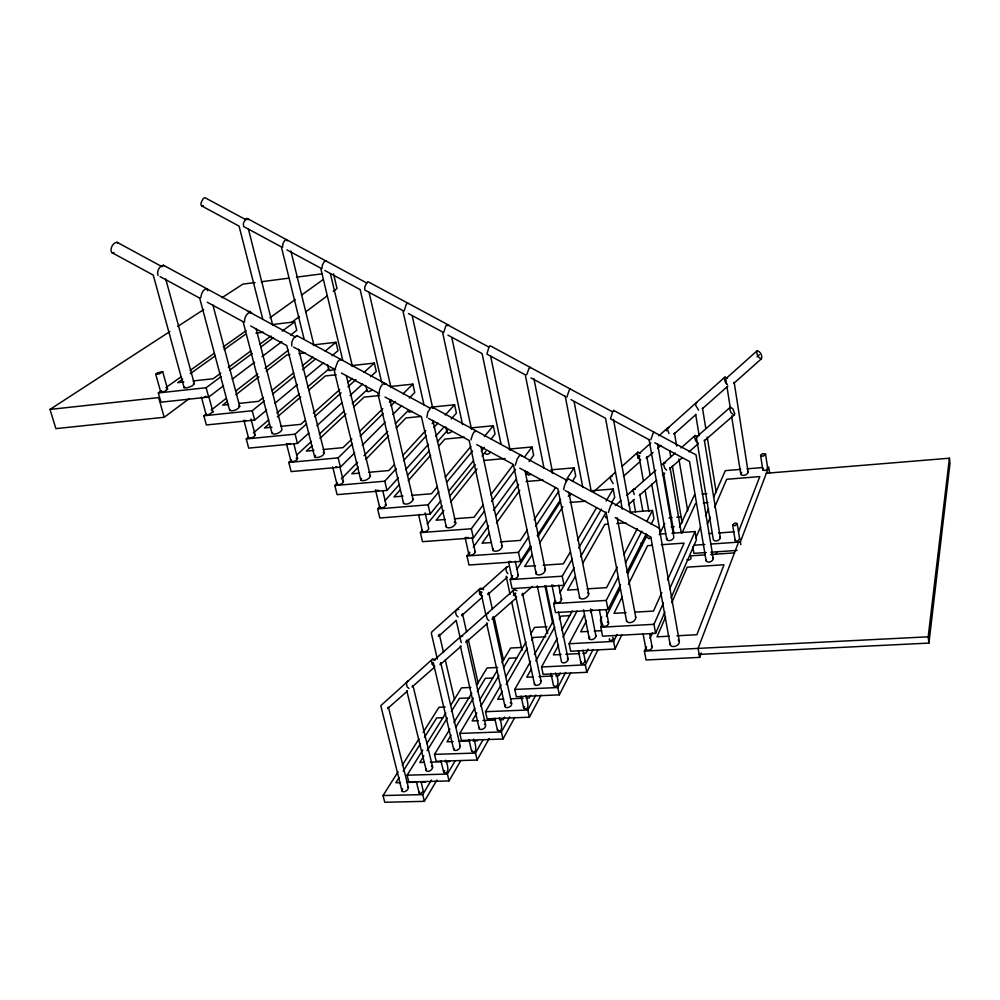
<?xml version="1.0" encoding="UTF-8"?>
<svg xmlns="http://www.w3.org/2000/svg" width="1000" height="1000" viewBox="0 0 1000 1000"><rect width="100%" height="100%" fill="white"/><g stroke="black" fill="none" stroke-linecap="round" stroke-linejoin="round"><path stroke-width="1.5" d="M212.875 304.9L239.725 406.413C238.212 409.538 232.963 411.625 229.688 410.5L199.662 298.062M413.125 686.225L432.65 767.125C432.562 769.812 428.762 772.463 426.362 770.913L406.788 690.775M426.15 770.425L426.388 769.15M558.725 585.175L561.613 599.4C561.475 601.925 556.962 604.163 555.363 601.888L551.875 584.8M555.6 672.925C557.663 675.4 560.475 689.15 553.575 685.9L550.95 673.35M229.688 410.5L230.05 409.487M555.363 601.888L555.6 600.825M388.6 707.875L408.375 787.5C408.237 790.163 404.475 792.9 402.075 791.312L380.775 705.675L432.2 659.362M547.638 633.475L547.263 631.35M704.35 440.175L720.325 537.625C720.138 540.5 714.887 542.413 713.35 539.75L696.488 437.938M401.887 790.812L402.6 788.825M525.087 471.012L545.375 570.013C544.875 573.663 539.4 576.213 536.275 574.263L513.375 464.487L476.712 444.588M612.575 503.45C611.087 503 609.163 510.138 608.362 512.5M649.188 439.75L610.475 418.862L612.625 412A8.15 0.875 -71.1 0 1 613.638 410.412L696.012 454.85L713.263 558.6C713.1 561.575 707.65 563.638 706.112 560.8L689.55 461.538L654.75 442.762M525.737 695.825C526.838 697.925 530.975 712 523.713 708.312L521.075 696.125M536 573.65L536.4 572.112M706.112 560.8L706.413 559.575M208.6 395.887L212.963 411.975L208.188 414.888L206.175 414.712L201.388 397.125M523.713 708.312L524.637 706.625M566.875 397.137L569.05 390.575A8.125 1.113 -71.2 0 1 570.175 389.05L570.45 389.412M206.175 414.712L206.45 414.038M200.888 297.312C201.2 293.95 202.913 289.237 206.663 288.688L207.7 290.738M527.425 474.3L528.763 475.15L531.112 474.3M515.262 561.213L518.288 575.5C517.975 577.913 513.575 580.125 511.975 577.938L508.625 562.212M499.4 717.862C500.675 719.887 504.525 733.913 497.438 730.188L494.75 718.188M497.438 730.188L497.65 729.338M511.975 577.938L512.275 576.912M657.537 443.8L673.838 537.212C673.375 540 669 541.725 666.825 539.9L649.062 439.613M165.712 278.938L194.325 383.713L192.2 385.9L187.075 387.9L184.112 387.7L153.262 275.113L111.587 252.438C109.725 248.713 112.812 242.525 117.075 242.288L162.225 266.788M481 446.9L502.275 546.487C501.488 550.013 496.175 552.5 493.038 550.65L469.137 440.475L428.512 418.413M473.55 739.125C474.988 741.075 478.575 755.05 471.637 751.287L468.913 739.488M515.35 465.188L517.225 458.963L519.938 454.862L566.425 480.075M666.637 539.388L667.013 538.2M471.637 751.287L471.887 750.425M699.15 654.388L928.938 643.088L950 463.4L949.425 458.212L766.263 473.25M928.938 643.088L928.188 636.812L949.425 458.212M492.8 550.062L493.288 548.575M613.775 411.312L613.8 410.438M184.112 387.7L184.562 386.737M335.312 368.263L337.762 361.65L339.975 359.363L341.188 360.213M445.538 760.238C447.287 762.938 450.562 774.562 443.762 772.588L440.9 760.625M530.788 546.163L530.725 548.062M443.675 772.237L444.712 770.487M472.062 537.625L475.213 551.962C474.725 554.275 470.438 556.475 468.837 554.362L465.337 538.575M485.562 453.525C485.825 455.85 492.05 452.8 489.462 451.65M468.837 554.362L469.675 552.825M167.6 389.263L164.412 391.525L160.7 391.938L155.738 374.288L157.262 372.85L162.688 371.65L167.6 389.263L166.4 389M767.75 468.55L765.337 470.525L762.862 470.05L760.588 455.45L762.375 453.713L765.5 453.963L767.75 468.55L767.375 467.938M526.725 374.725L528.862 368.762A8.113 1.325 -71.3 0 1 530.075 367.287L530.413 367.688M762.75 469.712L763.438 468.562M765.6 454.288L763.175 456.238L760.588 455.45M160.7 391.938L161.525 390.875M162.688 371.65L159.475 373.862L155.738 374.288M432.837 420.312L455.775 523.225C454.712 526.6 449.575 529.038 446.4 527.3L421.45 416.812L385.025 397.038M739.725 539.275L737.438 541.225L735.212 540.7L732.638 524.888L734.938 522.962L737.163 523.462L739.725 539.275L739.4 538.638M590.612 608.913L595.962 636.138C595.513 638.75 591.287 640.925 589.288 638.8L589.65 637M726.325 378.288L757.138 350.75C760.225 351.1 762.725 355.975 761.45 358.762L733.7 383.438L734.2 382.4L748.162 472.262C747.425 475.012 742.938 476.45 740.825 474.513L731.562 415.962M735.125 540.35L735.425 539.575M446.213 526.737L446.35 526.062M737.25 523.8L734.963 525.737L732.638 524.888M470.962 439.975C471.538 437.587 473.638 429.862 476.012 431.425M740.688 474L741.75 472.275M425.15 512.875L428.775 528.7C428.113 530.875 423.925 533.075 422.337 531.05L418.688 515.212M451.512 430.65C452.938 432.362 446.425 434.538 447.375 432.062M492.762 617.863L492.188 619.2L515.45 598.725M670.337 643.337C669.475 649.312 680.438 645.975 679.312 641.188L659.262 528.188L567.975 478.663L564.9 484.338L563.562 489.625M534.637 683.35L534.538 684.55C536.512 686.925 541.375 684.175 541.087 681.312L522.5 593.325L522.075 595.425L532.337 586.4M650.825 439.75L652.95 433.75A8.15 0.663 -70.9 0 1 653.875 432.113L654.013 432.4M389.95 399.375L413.137 499.625C411.8 502.863 406.825 505.238 403.625 503.612L377.7 392.75L341.388 373.038M403.475 503.062L403.65 502.413M412.812 685.525L412.137 686.912L433.762 667.85M382.75 490.65L386.175 505.075L383.688 507.438L380.562 508.15L379.762 507.75L375.525 490.05M479.338 727.362L479.425 729.062C481.825 730.55 485.75 728.075 485.7 725.312L466.425 640.2M388.25 707.175L387.55 708.575L407.45 691.05M379.675 507.388L380.163 506.463M647.65 537.337L648.55 538.675L651.388 537.788M453.938 748.325L453.975 750.062C456.375 751.575 460.238 749.013 460.25 746.287L440.688 662.55L440.112 664.712L461.087 646.237M602.575 624.375C601.8 628.312 609.087 626 608.587 622.95L606.125 610.188M369.862 475.438L370.425 476.312C368.85 479.4 364.025 481.75 360.788 480.213L333.85 368.888L293.65 347.113M646.275 646.85L644.4 651.1L646.05 659.987L699.675 657.387L701.312 653M740.8 544.7L740.362 541.987L768.713 467.038L769.613 473M738.075 543.387L698.112 648.4L699.675 657.387M605.375 516.337L605.737 517.525L607.312 517.55M738.612 531.525L759.812 476.575L726.7 479.288L714.587 507.388M371.95 389.425C372.088 391.075 366.525 392.812 367.512 390.65M715.913 554.412L717.075 551.55M711.237 554.888L712.425 551.987M707.312 524.237L710.35 517.212M665.625 616.938L657 636.838L669.262 636.188M671.787 602.712L687.188 567.175L724.013 564.763L696.862 634.725L676.938 635.788M462.413 614.45L461.55 615.725L481.65 597.775M602.15 624.5L600.763 627.25L602.513 636.175L655.612 633.337L664.887 612.062M671.087 597.888L696.462 539.763L695.075 531.55L671.938 533.225M695.638 538.275L700.588 527M705.525 515.737L708.612 508.688M713.562 497.413L725.3 470.65L740.8 469.35M650.025 638.35L652.513 632.675M655.612 633.337L653.962 624.312L663.45 602.9M669.775 588.638L695.075 531.55M661.775 592.675L653.475 611.075L635.25 612.125M667.513 579.925L684.112 543.112L661.287 544.712M682.05 532.925L695.55 503.537M419.363 791.85L419.375 793.363L420.662 793.5L423.263 791.3L421.163 781.963M679.438 527.163L694.6 494.663M584.362 615.05L569.125 643.75L570.65 651.25L615.087 648.988L621.775 634.913M615.087 648.988L613.625 641.413L616.987 634.425M659.312 534.663L664.75 523.55M557.3 638.288L541.575 666.975L543.125 674.35L586.838 672.3L597.775 650.188M622.225 596.788L613.987 613.362L626.138 612.65M628.4 584.35L647.6 545.675L652.163 545.363M586.838 672.3L585.35 664.862L593.038 649.5M606.325 616.237L620.2 588.7M627.825 573.562L647.262 535.013M588.013 649.112L585.925 653.238L582.825 653.388M555.175 600.938L553.638 603.6L555.475 612.562L607.987 609.487L620.513 584.725M626.788 572.337L646.275 533.825M651.15 524.2L653.938 518.7L652.463 510.462L629.562 512.212M601.825 617.112L600.413 619.9L601.6 626M607.987 609.487L606.237 600.425L618.337 576.9M625.438 563.062L641.8 531.225M646.775 521.538L652.463 510.462M530.65 661.275L514.763 689.438L516.35 696.7L559.338 694.862L570.638 672.788M559.338 694.862L557.812 687.537L565.625 672.463M617.312 567.038L606.575 587.638L587.05 588.862M623.763 554.675L637.375 528.575M560.212 673L558.775 675.725L555.725 675.863M586.475 620.8L580.688 631.812L588.212 631.4M590.8 612.537L592.25 609.788M501.075 684.938L485.513 711.7L487.125 718.838L529.375 717.2L541.075 695.188M704.338 440.825L734.362 414.775M272.4 432.612C272.538 436.325 281.525 432.55 281.988 429.475L256.087 328.537M529.375 717.2L527.825 710L535.9 694.963M530.662 695.3L529.2 698L526.2 698.138M558.538 645.312L553.35 654.875L561.112 654.488M562.987 637.1L577.075 611.125M561.788 630.087L572.263 610.975M474.862 708.075L459.775 733.425L461.413 740.45L503 739.013L514.812 717.412M503 739.013L501.413 731.925L509.712 716.925M504.637 717.062L503.137 719.75L500.037 719.862M531.275 669.075L526.737 677.212L532.837 676.925M535.825 660.925L554.75 627.013M559.288 618.875L560.812 616.163L569.825 615.638M449.888 729.125L434.525 754.375L436.188 761.287L477.113 760.037L489.188 738.525M534.425 654.575L553.325 621.038M575.138 576.688L567.525 590.087L578.038 589.425M582.75 563.288L604.812 524.412L607.825 524.188M477.113 760.037L475.5 753.062L483.2 739.488M502.35 691.263L497.7 699.338L503.7 699.087M506.225 684.538L527.15 648.225M531.8 640.15L533.35 637.463L545.8 636.788M559.788 592.913L574.2 567.688M580.538 556.85L606.138 512.163M611.6 502.688L614.712 497.275L613.175 489.012L590.475 490.863M422.775 750.05L407.113 775.188L408.8 781.988L449.05 780.913L460.65 760.837M505.737 676.912L525.975 642.125M530.638 634.1L534.538 627.413L546.962 626.712M512.688 575.725L510.175 579.612L512.1 588.6L564.075 585.288L562.238 576.2L572.425 558.763M578.7 548.025L601.425 509.125M606.125 501.075L613.175 489.012M449.05 780.913L447.413 774.062L455.188 760.75M505.613 704.95C503.188 709.862 512.562 707.362 511.625 703.575L492.663 617.087M476.85 712.938L472.137 720.938L478.338 720.7M480.788 706.263L498.888 675.588M503.612 667.575L509.125 658.238L516.8 657.862M570.413 551.862L563.325 563.837L543.225 565.212M577.513 539.888L596.425 507.938M398.062 771.838L383.025 795.55L384.738 802.25L424.363 801.35L436.95 780.025M424.363 801.35L422.713 794.6L431.4 780.013M479.625 700.062L497.1 670.713M501.875 662.7L510.613 648.025L521.325 647.463M451.037 735.175L447.05 741.787L453.15 741.575M455.812 727.25L473.35 698.175M477.337 691.575L485.312 678.363L492.863 678.012M646.438 647.537C644.112 651.975 652.913 650.387 652.075 646.712L649.737 634M453.925 722.487L471.712 693.238M476.562 685.263L487.075 667.987L497.638 667.475M423.862 755.95L419.812 762.487L424.325 762.35M427.1 750.713L447.312 718M451.362 711.462L459.45 698.375L469.875 697.925M426.9 743.438L445.863 713M450.812 705.062L461.525 687.862L470.812 687.45M399.137 777.562L395.875 782.75L400.538 782.625M403.212 771.087L420.35 743.875M424.425 737.387L436.662 717.95L442.863 717.712M402.238 765.25L418.95 738.913M423.125 732.325L439 707.3L445.1 707.038M532.137 554.775L524.675 566.462L535.5 565.737M539.612 543.075L562.85 506.7M516.875 569.25L531.112 547.225M537.8 536.862L560.413 501.9M469.688 552.225L466.962 555.988L468.975 565.013L520.438 561.462L530.487 545.95M537.2 535.612L560.662 499.412M572.388 481.312L575.737 476.138L574.138 467.85L550.887 469.85M609.513 638.663C607.487 642.65 616.2 639.275 612.6 637.375M682.5 520.538L682.35 522.725M520.438 561.462L518.513 552.337L528.787 536.75M535.625 526.35L558.737 491.25M565.575 480.85L574.138 467.85M581.4 662.025L581.125 663.6L582.325 664.013L585.337 661.838L583.062 650.113M527.225 530.1L520.35 540.413L500.438 541.862M534.1 519.775L555.575 487.525M466.325 641.712L465.9 642.337L487.512 623.312M489.263 533.138L482.062 543.212L491.25 542.537M496.45 523.05L519.812 490.312M473.3 547.2L488.7 525.85M495.938 515.812L518.575 484.412M525.825 474.375L527.638 471.863M422.337 530.2L420.387 532.625L422.475 541.675L473.363 537.9L486.15 520.388M493.462 510.375L516.3 479.075M529.087 461.55L533.65 455.3L531.975 446.987L508.963 449.075M473.363 537.9L471.35 528.75L484.212 511.413M491.562 501.5L515.438 469.288M524.625 456.9L531.975 446.987M483.35 504.762L473.988 517.25L454.3 518.787M490.825 494.775L513.275 464.812M361.438 478.363L360.788 480.213M337.488 483.137C335.838 486.525 343.762 483.925 343.438 481.425L339.875 466.938M443.913 510.462L436.138 520.212L445.213 519.5M450.712 501.925L476.95 469M427.238 524.113L441.912 505.875M449.738 496.15L475.175 464.538M482.025 456.025L485.938 451.163M379.7 506.6L377.65 508.925L379.825 518L430.188 514L441 500.688M448.862 491L473.438 460.737M481.3 451.05L484.25 447.413M491.125 438.938L495.05 434.1L493.3 425.763L470.5 427.938M377.65 508.925L428.1 504.812L438.963 491.637M446.875 482.05L472.562 450.913M484.412 436.538L493.3 425.763M437.375 486.65L431.463 493.738L411.975 495.375M445.25 477.188L470.863 446.438M757.138 350.75C755.85 353.525 758.363 358.45 761.45 358.762M315.475 455.363L315.087 457.488C318.4 457.938 323.537 456.3 324.387 452.837L298.637 349.225M400.1 489.938L393.988 496.875L402.987 496.125M408.25 480.688L430.65 455.262M438.8 446.012L444.913 439.075L464.588 437.225M727.237 378.288L725.288 377.038L724.275 378.175L725.312 382.113L727.288 384.637M384.85 500.812L399.275 484.588M407.512 475.312L429.137 450.988M437.388 441.712L447.688 430.125M291.575 460.125C289.762 463.387 297.7 460.812 297.562 458.438L293.863 443.913M337 483.312L334.837 485.513L337.1 494.637L386.975 490.412L398.375 477.725M405.625 469.65L428.425 444.288M435.688 436.213L443.975 426.987M451.238 418.913L456.413 413.15L454.6 404.775L431.987 407.05M702.35 408.75L727.9 386.087M669.275 427.488L667.75 427.938L667.487 429.462L669.025 433.525M674.312 433.7L673.875 434.175L695.788 414.675M334.837 485.513L384.787 481.188L396.25 468.638M403.537 460.662L426.463 435.575M433.762 427.587L437.925 423.025M445.225 415.037L454.6 404.775M394.162 464.812L388.888 470.525L368.787 472.312M402.587 455.675L425.763 430.525M432.088 423.675L434.188 421.388M640.425 453.1L637.85 452.188L637.15 454.162L638.038 457.25L640.7 460.012M508.237 566.512C504.663 566.638 505.9 572.025 507.887 573.6M358.288 467.125L351.775 473.825L359.513 473.137M365.875 459.3L388.65 435.825M396.25 428L406.012 417.938L421.012 416.463M483.663 589.688C478.925 584.375 477.4 595.388 482.55 596.062M341.312 478.888L357.525 462.325M364 455.7L387.775 431.413M395.325 423.688L408.288 410.438M291.05 460.325L288.788 462.425L291.137 471.575L340.438 467.125L354.65 452.863M362.3 445.188L385.25 422.137M392.9 414.462L401.637 405.688M409.288 398.013L414.762 392.525L412.863 384.137L391.25 386.413M288.788 462.425L338.162 457.875L352.45 443.775M360.138 436.188L383.212 413.413M390.9 405.825L395.288 401.488M402.975 393.888L412.863 384.137M351.887 438.988L343.05 447.638L323.175 449.513M359.613 431.425L382.8 408.725M389.412 402.238L391.625 400.075M312.013 445.8L306.35 451.1L314 450.375M319.938 438.4L345.988 414.062M353.913 406.65L364.1 397.137L379.625 395.525M296.712 455.075L311.45 441.413M319.375 434.05L344.3 410.925M352.238 403.575L366.962 389.9M248.625 436.95L246.262 438.938L248.688 448.125L297.488 443.438L308.9 433.013M316.9 425.712L342.025 402.788M350.025 395.487L362.587 384.012M370.588 376.725L376.3 371.512L374.338 363.088L351.4 365.625M246.262 438.938L295.125 434.162L306.6 423.862M314.637 416.65L341.05 392.962M347.938 386.788L355.975 379.575M364.012 372.362L374.338 363.088M480.213 588.438L431.763 631.975L431.375 633.488L437.35 659.013M481.575 589.475L506.925 566.75M593.888 491.562L615.325 472.362M622.075 466.312L637.85 452.188M479.8 594.113L482.05 592.112M639.312 453.3L650.837 442.987M658.913 435.775L668.125 427.525M666.775 429.05L724.8 377.15M637.537 458.137L639.862 456.05M455.675 620.975L438.387 636.413L439.325 634.325L443.562 652.525M507.238 577.212L487.837 594.525L488.688 592.487L492.312 609.012M757.038 356.763L759.3 354.75M623.438 476.35L639.575 461.975M305.325 420.262L300.738 424.35L281.062 426.312M313.35 413.113L339.738 389.613M347.762 382.463L352.35 378.375M653.05 452.388L646.287 458.413L646.812 456.562L650.075 474.938M657.562 448.375L660.95 445.363M433.837 660.35L460.688 636.613M459.525 637.962L513.787 589.975M513.45 595.388L515.775 593.325M615.35 505.538L621.075 500.487M626.788 495.45L633.65 489.387M632.375 490.875L655.788 470.213M661.65 465.05L675.25 453.038M681.038 447.938L694.912 435.7M696.787 436.775L730.013 407.488M628.45 504.65L634.312 499.5M656.7 480.213L639.4 495.4L639.788 494.175L642.788 510.85M662.463 475.15L664.762 473.125M682.175 457.85L669.675 468.812L670.025 467.612L681.287 532.913M688.988 451.863L698.062 443.888M269.1 423.963L264.413 427.975L271.975 427.212M277.312 416.962L300.775 396.95M308.988 389.95L325.4 375.938L336.163 374.762M409.325 410.863L408.925 412.175L412.212 411.425M253.337 432.95L268.663 419.963M276.925 412.962L299.325 393.975M307.575 386.975L328.812 368.988M206.312 413.862L203.863 415.763L206.375 424.975L254.675 420.075L266.575 410.163M274.913 403.237L297.525 384.412M305.85 377.475L323.7 362.625M332.038 355.688L337.987 350.737L335.962 342.287L313.225 344.913M203.863 415.763L252.237 410.75L264.2 400.975M272.562 394.125L294.1 376.525M302.475 369.675L315.625 358.913M325.2 351.087L335.962 342.287M263.412 397.413L258.562 401.35L239.088 403.4M271.887 390.525L293.7 372.812M302.188 365.925L313.087 357.062M227.45 401.35L222.6 405.138L228.588 404.5M235.925 394.725L258.962 376.75M266.238 371.075L286.837 354.988L289.887 354.637M211.2 410.062L225.9 398.663M235.688 391.062L257.725 373.963M265.075 368.263L288.325 350.225M160.875 391.138L158.338 392.95L160.938 402.188L208.675 397.062L223.562 385.788M232.25 379.2L254.575 362.287M262.025 356.65L281.875 341.6M290.562 335.025L296.762 330.325L294.662 321.863L272.162 324.575M169.875 331.55L50 409.425L55.888 428.625L164.2 417.275L189.25 398.625M291.95 322.137L299.462 316.537M305.725 311.875L327.013 296.012M333.275 291.35L337.025 288.55L333.537 273.85M158.338 392.95L206.15 387.725L221.112 376.587M229.838 370.1L252.275 353.4M261 346.912L273.463 337.638M282.2 331.138L294.662 321.863M220.775 373.15L213.238 378.725L193.15 380.962M228.312 367.587L250.912 350.863M259.7 344.363L271 336.012M329.7 369.4C327.113 371.725 333.837 370.35 333.725 368.5M269.95 317.738L295.25 299.6M301.575 295.062L323.075 279.637M182.7 379.1L177.688 382.675L183.875 381.987M190.225 373.738L215.287 355.85M224.062 349.6L245.362 334.4M165.963 387.537L181.225 376.712M190.125 370.4L214.275 353.263M223.175 346.95L246.062 330.725M177.7 326.463L203.75 309.538M222 297.688L242.85 284.137L255.1 282.55M249.587 312.413L250.538 311.462L248.363 311.6M206.025 396.337L204.262 397.038M335.725 466.95L336.587 466.613M290.375 443.488L287.875 444.188L286.5 443.537M113.975 252.55L112.238 252.838M468.363 537.587L465.163 537.525M568.212 496.15L570.388 495.025L570.4 493.5M378.7 490.412L375.613 490.4M521.975 455.775L431.575 406.737L427.837 412.025L426.838 417.45M696.737 402.562L695.675 403.762L695.825 405.588L698.6 410.175M408.4 680.962L407.738 681.125A7.088 3.812 61.2 0 0 406.4 682.987L407.05 686.787L408.988 688.462M430.138 408.2L384.1 383.225C380.737 385.125 378.812 390.062 379.25 393.85M488.162 613.175L487.525 613.3A7.325 3.538 60.5 0 0 486.325 615.087L487.1 618.913L489.038 620.7M245.963 420.513L244.125 420.55M510.913 561.538L508.862 561.475M554.538 585.588L552.463 585.513M261.225 281.75L288.788 278.163M296.438 277.162L322.475 273.775M255.925 333.137L263.463 332.238M299.025 353.587L305.125 352.9M50 409.425L158.65 397.587L164.2 417.275M483.762 460.462L505.15 458.55M386.438 384.188L296.9 335.613C293.188 336.95 290.95 342.325 291.837 346.087M526.1 481.488L543.075 480.062M747.013 468.837L762.513 467.55M570.013 502.425L585.575 501.188M702.212 494.062L706.787 493.7M703.3 502.938L707.95 502.575M420.387 532.625L471.35 528.75M669.013 517.863L672.125 517.638M676.8 517.288L681.462 516.925M616.862 523.513L625.887 522.837M671.087 526.862L674.137 526.638M659.6 534.113L665.775 533.675M709.25 533.638L712.35 533.413M718.525 532.975L733.975 531.862M466.962 555.988L518.513 552.337M694.087 545.212L704.887 544.462M711.062 544.038L740.362 541.987M706.237 552.525L693.925 553.362L692.775 546.663M710.863 552.212L737.038 550.425M690.9 555.837L704.9 554.9M711.125 554.475L734.45 552.888M510.175 579.612L562.238 576.2M553.638 603.6L606.237 600.425M600.763 627.25L653.962 624.312M594.237 631.062L601.763 630.662M569.125 643.75L613.625 641.413M565.763 654.25L579.725 653.55M644.4 651.1L928.188 636.812M541.575 666.975L585.35 664.862M538.938 676.637L552.675 676M514.763 689.438L557.812 687.537M511.2 698.763L523.2 698.263M485.513 711.7L527.825 710M482.987 720.525L495.387 720.05M459.775 733.425L501.413 731.925M459.25 741.363L469.938 741M472.987 740.888L477.562 740.738M434.525 754.375L475.5 753.062M430.325 762.175L440.838 761.85M445.337 761.712L449.837 761.575M407.113 775.188L447.413 774.062M406.763 782.463L417.663 782.175M420.775 782.087L425.438 781.963M383.025 795.55L422.713 794.6M296.212 458.088L297.562 458.438M419.3 514.55L419.975 514.562M252.1 313.35L163.45 265.238C159.3 265.75 156.45 271.75 158.062 275.475M612.325 476.012L610.7 476.575L610.475 479.125L613.175 483.562M434.812 666.413L432.163 664.6L431.475 660.788A7.163 3.738 60.9 0 1 432.762 658.962L435.5 659.85M462.6 636.188L461.25 636.213A7.25 3.638 60.7 0 0 460 638.025L461.312 642.625M193.4 383.3L194.325 383.713M516.613 597.163L513.987 595.2L513.162 591.35A7.412 3.438 60.3 0 1 514.312 589.612L516.987 590.662M238.738 405.962L239.725 406.413M212.312 411.662L212.963 411.975M510.238 702.65L511.625 703.575M254.513 434.725C256.388 436.45 250.238 439.012 248.525 437.875L243.888 420.337M323.275 452.325L324.387 452.837M484.363 724.362L484.988 724.525M342.675 481.05L343.438 481.425M454.275 522.05L455.775 523.225M385.275 504.325L386.175 505.075M431.413 766.125L432.65 767.125M611.975 411.538L490.2 345.775A8.113 1.525 -71.5 0 0 488.888 347.2L486.912 354.113L525.288 374.825L544.025 468.25M560.438 598.5L561.613 599.4M488.738 347L447.2 324.65A8.1 1.75 -71.7 0 0 445.788 326.025L443.688 332.587M607.337 622.013L608.587 622.95M635.325 489.263L634.113 489.087A7.763 2.963 59.6 0 0 633.162 490.688L634.225 494.562M458.762 609.538C454.325 608.225 455.05 615.737 458.175 616.912M584.475 660.75L585.325 661.45M449.188 325.412L368.2 281.788A8.075 2.163 -72.1 0 0 366.613 283.05L364.725 287.113L364.812 290.012L402.837 310.55L424 404.95M665.625 462.9L664.438 462.7A7.862 2.837 59.5 0 0 663.55 464.25L664.663 468.137L666.587 470.188M246.088 219.812L205.062 197.75A8.037 3 -73.1 0 0 203.1 198.8L201.075 202.75L200.95 204.662L202.025 206.025A8.062 3.013 -73.2 0 0 203.3 205.562M366.938 283.1L247.162 218.412A8.05 2.788 -72.8 0 0 245.3 219.525L243.312 223.5L243.663 226.537L281.363 246.887L304.137 339.2M551.788 472.337L552.762 473.363L533.95 378.8M698.238 443.188L695.7 440.825L694.513 436.95A7.95 2.688 59.4 0 1 695.337 435.438L697.812 436.9M530.95 377.887L565.288 396.425M570.95 399.613L605.55 418.288L622.288 509.125M408.45 313.575L442.5 331.962L462.55 424.525M447.962 335.163L482.113 353.6L501.075 444.363M286.925 249.9L320.675 268.113L342.713 360.125M324.925 270.538L360.125 289.55L381.775 382.8M201.513 205.825L239.088 226.125L262.688 318.812M295.575 337.113L249.988 312.375C246.15 313.337 244.288 318.425 244.5 322.1M565.112 490.525L606.138 512.788L626.6 621.213C629.025 624.688 636.013 621.438 635.788 617.438L617.212 517.775M615.163 517.688L650.825 537.05L670.212 645.025M519.738 468.125L557.888 488.837L579.788 598.25C582.888 600.312 588.538 597.675 588.75 593.9L568.812 492.212M160.037 276.588L199.838 298.2M207.275 302.238L243.238 321.763M250.675 326L286.75 345.588L314.688 457.137M567.263 658.075L568.1 658.825C568.462 661.725 563.55 664.35 561.55 662.05L545.875 585.8M690.675 556.987C692.663 558.675 688.413 560.9 686.925 559.612M540.288 680.55L541.087 681.312M117.075 242.288L118.15 243.438M163.45 265.238L164.438 266.35M296.9 335.613L297.638 336.587M678.2 640.013L679.312 641.188M384.1 383.225L384.663 384.1M587.8 592.812L588.75 593.9M651.363 645.925L652.075 646.712M544.513 568.962L545.375 570.013M459.575 745.487L460.25 746.287M431.575 406.737L432.038 407.575M501.475 545.487L502.275 546.487M517.737 574.8L518.288 575.5M412.5 498.713L413.137 499.625M474.712 551.287L475.213 551.962M519.938 454.862L520.225 455.6M407.762 786.663L408.375 787.5M719.675 536.75L720.325 537.625M712.613 557.675L713.263 558.6M567.975 478.663L568.162 479.363M747.638 471.35L748.162 472.262M595.513 635.163L595.962 636.138M247.638 218.6L248.137 219.737M326.325 261.462L325.65 260.887A8.062 2.387 -72.3 0 0 323.963 262.1L322.375 265.05L321.938 268.663M635.413 616.788L635.788 617.438M408.275 303.612L407.725 303.113A8.088 1.963 -71.9 0 0 406.238 304.425L404.162 310.988M447.5 324.75L447.713 325.75M250.5 312.712L250.812 313.4M335.35 369.2L335.588 369.837M206.15 387.725L208.675 397.062M250.987 419.025L255.2 435.05M252.237 410.75L254.675 420.075M243.1 321.65L272.113 433.663M286.525 443.862L291 461.325M295.125 434.162L297.488 443.438M248.375 228.85L272.725 325.188M332.688 466.962L337 484.387M290.875 251.05L314.05 345.65M338.162 457.875L340.438 467.125M416.35 781.65L419.162 793.088M327.488 364.65L328.9 370.462M346.275 375.487L370.425 476.312M384.787 481.188L386.975 490.412M330.438 273.863L352.45 366.463M433.25 662.513L453.738 749.587M365.775 385.425L367.15 391.225M445.325 660.113L454.487 699.562M369.025 292.188L391 387.537M456.213 620.375L460.375 638.663M428.1 504.812L430.188 514M460.35 646.1L479.175 728.587M462.45 613.663L466.538 631.775M468.25 639.312L478.137 683.075M412.275 316.125L432.75 408.225M282.575 247.275L282.938 243.637L284.575 240.712A8.062 2.587 -72.6 0 1 286.35 239.562L287.225 240.837M445.812 426.925L447.088 432.688M480.712 591.512L486.062 615.8M486.575 623.013L505.087 706.838M493.95 616.525L503.488 660.1M506.163 576.213L510.05 594.362M511.675 601.938L522.038 650.35M451.812 337.625L471.488 429.225M515.062 593.075L534.538 684.55M490.625 356.125L510.188 450.487M537.275 585.85L546.975 632.6M544.963 585.7L552.775 623.675M558.513 611.825L568.1 658.825M578.413 650.512L580.975 663.263M583.55 609.812L589.288 638.8M599.362 609.862L602.4 625.487M565.25 396.325L582.837 487.562M574.163 401.962L591.275 491.525M643.075 633.725L645.95 649.287M613.462 419.325L630.625 513M633.375 499.762L635.612 512.038M641.2 542.737L641.75 545.812M638.775 455.138L643.413 481.062M645.05 490.213L648.875 511.55M651.7 484.125L660.387 533.112M663.525 473.15L673.975 533.112M669.7 450.662L670.75 456.75M672.325 465.9L682.025 522.288M674.463 433.075L676.688 446.125M678.888 459.012L687.712 510.875M695.65 414.288L699.175 435.65M666.175 430.125L666.3 430.85M702.487 408.137L705.713 427.95M707.2 437.088L716.162 491.925M725.8 379.312L726.525 383.9M727 386.95L730.362 408.338M626.538 620.438L626.6 621.213M579.462 596.85L579.462 597.612M733.962 415.037L730.925 412.6L729.675 408.7A8.062 2.537 59.3 0 1 730.413 407.238L732.837 408.787L734.7 413.562A8.062 2.537 59.2 0 1 733.962 415.037"/></g></svg>
